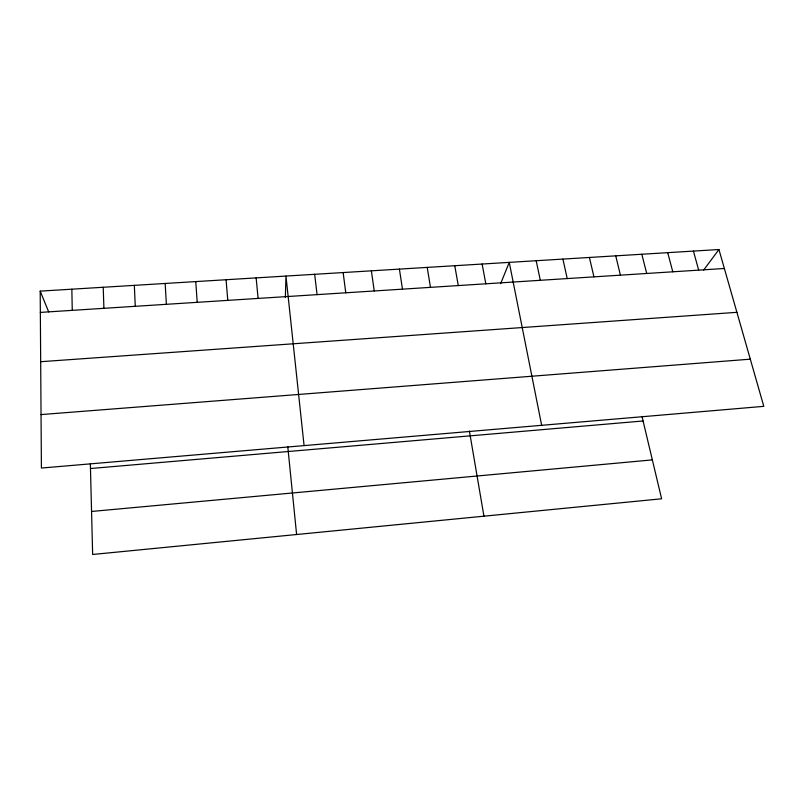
<?xml version="1.0" encoding="UTF-8"?>
<svg xmlns="http://www.w3.org/2000/svg" width="804" height="804" viewBox="0 0 804 804"><rect width="100%" height="100%" fill="white"/><g stroke="black" fill="none" stroke-linecap="round" stroke-linejoin="round"><path stroke-width="1.21" d="M285.36 297.55L285.963 276.063L304.083 445.617M500.621 283.712L509.264 262.375L541.655 425.316M703.621 270.104L718.937 249.521L763.8 406.342L41.406 468.049L40.2 291.128L718.937 249.521M91.566 511.465L652.356 459.888M90.47 468.531L643.089 420.974M41.044 414.583L750.303 359.167M40.682 361.71L736.906 312.324M40.341 312.404L724.364 268.486M40.2 291.128L48.682 311.902M693.43 251.079L698.676 270.134M667.722 252.657L672.787 271.792M641.823 254.245L646.707 273.471M615.723 255.843L620.417 275.159M641.984 416.361L661.612 498.792L92.651 554.479L90.349 463.747M589.422 257.461L593.925 276.857M562.911 259.089L567.212 278.576M536.188 260.727L540.298 280.305M482.119 264.034L485.827 283.802M454.762 265.712L458.27 285.571M469.405 431.085L483.938 516.188M427.195 267.4L430.482 287.35M399.397 269.109L402.472 289.149M371.378 270.827L374.242 290.968M343.137 272.556L345.77 292.797M314.666 274.305L317.077 294.636M287.762 446.592L296.606 534.519M256.144 277.893L258.094 298.425M226.075 279.732L227.783 300.364M195.754 281.591L197.211 302.334M165.172 283.47L166.378 304.314M134.328 285.36L135.273 306.304M103.224 287.269L103.907 308.324M71.847 289.189L72.26 310.354"/></g></svg>
